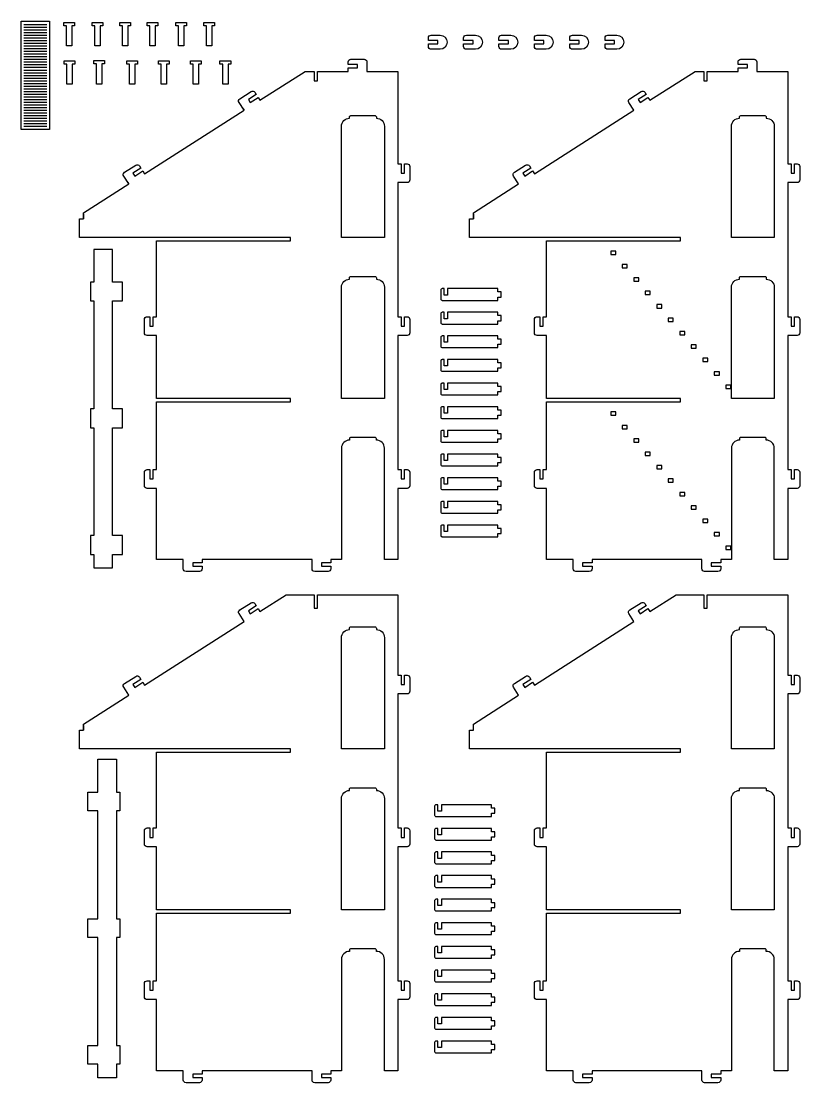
# Model space of a CAD drawing. Extents: x 9461 to 9920, y 969 to 1221.
# Drawn here: x 9804.2 to 9920.3, y 1059.2 to 1217.6 of the extents above; entities that cross this region are included whole.
import ezdxf

# ---------------------------------------------------------------- set-up
doc = ezdxf.new("R2010")
doc.units = 0
doc.header["$MEASUREMENT"] = 0
doc.layers.add('LAYER_1', color=18, linetype='CONTINUOUS')

msp = doc.modelspace()

# ---------------------------------------------------------------- linework, layer by layer
at = {"layer": 'LAYER_1'}
for points in [[(9804.15, 1217.58), (9808.39, 1217.58), (9808.39, 1201.42), (9804.15, 1201.42)], [(9811.7, 1216.91), (9811.7, 1213.91), (9810.9, 1213.91), (9810.9, 1216.91), (9810.5, 1216.91), (9810.5, 1217.41), (9812.1, 1217.41), (9812.1, 1216.91)], [(9815.93, 1216.91), (9815.93, 1213.91), (9815.13, 1213.91), (9815.13, 1216.91), (9814.73, 1216.91), (9814.73, 1217.41), (9816.33, 1217.41), (9816.33, 1216.91)], [(9820.07, 1216.91), (9820.07, 1213.91), (9819.27, 1213.91), (9819.27, 1216.91), (9818.87, 1216.91), (9818.87, 1217.41), (9820.47, 1217.41), (9820.47, 1216.91)], [(9824.16, 1216.91), (9824.16, 1213.91), (9823.36, 1213.91), (9823.36, 1216.91), (9822.96, 1216.91), (9822.96, 1217.41), (9824.56, 1217.41), (9824.56, 1216.91)], [(9828.43, 1216.91), (9828.43, 1213.91), (9827.63, 1213.91), (9827.63, 1216.91), (9827.23, 1216.91), (9827.23, 1217.41), (9828.83, 1217.41), (9828.83, 1216.91)], [(9832.61, 1216.91), (9832.61, 1213.91), (9831.81, 1213.91), (9831.81, 1216.91), (9831.41, 1216.91), (9831.41, 1217.41), (9833.01, 1217.41), (9833.01, 1216.91)], [(9811.77, 1211.18), (9811.77, 1208.18), (9810.97, 1208.18), (9810.97, 1211.18), (9810.57, 1211.18), (9810.57, 1211.68), (9812.17, 1211.68), (9812.17, 1211.18)], [(9816.19, 1211.21), (9816.19, 1208.21), (9815.39, 1208.21), (9815.39, 1211.21), (9814.99, 1211.21), (9814.99, 1211.71), (9816.59, 1211.71), (9816.59, 1211.21)], [(9821.12, 1211.18), (9821.12, 1208.18), (9820.32, 1208.18), (9820.32, 1211.18), (9819.92, 1211.18), (9819.92, 1211.68), (9821.52, 1211.68), (9821.52, 1211.18)], [(9825.84, 1211.18), (9825.84, 1208.18), (9825.04, 1208.18), (9825.04, 1211.18), (9824.64, 1211.18), (9824.64, 1211.68), (9826.24, 1211.68), (9826.24, 1211.18)], [(9830.62, 1211.18), (9830.62, 1208.18), (9829.82, 1208.18), (9829.82, 1211.18), (9829.42, 1211.18), (9829.42, 1211.68), (9831.02, 1211.68), (9831.02, 1211.18)], [(9835.01, 1211.18), (9835.01, 1208.18), (9834.21, 1208.18), (9834.21, 1211.18), (9833.81, 1211.18), (9833.81, 1211.68), (9835.41, 1211.68), (9835.41, 1211.18)], [(9814.98, 1178.65), (9814.48, 1178.65), (9814.48, 1175.85), (9814.98, 1175.85), (9814.98, 1159.75), (9814.48, 1159.75), (9814.48, 1156.95), (9814.98, 1156.95), (9814.98, 1140.85), (9814.48, 1140.85), (9814.48, 1138.05), (9814.98, 1138.05), (9814.98, 1136.05), (9817.78, 1136.05), (9817.78, 1138.05), (9819.28, 1138.05), (9819.28, 1140.85), (9817.78, 1140.85), (9817.78, 1156.95), (9819.28, 1156.95), (9819.28, 1159.75), (9817.78, 1159.75), (9817.78, 1175.85), (9819.28, 1175.85), (9819.28, 1178.65), (9817.78, 1178.65), (9817.78, 1183.55), (9814.98, 1183.55)], [(9892.11, 1182.8), (9892.86, 1182.8), (9892.86, 1183.3), (9892.11, 1183.3)], [(9893.83, 1180.8), (9894.58, 1180.8), (9894.58, 1181.3), (9893.83, 1181.3)], [(9895.55, 1178.8), (9896.29, 1178.8), (9896.29, 1179.3), (9895.55, 1179.3)], [(9897.26, 1176.8), (9898.01, 1176.8), (9898.01, 1177.3), (9897.26, 1177.3)], [(9898.98, 1174.8), (9899.73, 1174.8), (9899.73, 1175.3), (9898.98, 1175.3)], [(9900.7, 1172.8), (9901.45, 1172.8), (9901.45, 1173.3), (9900.7, 1173.3)], [(9902.42, 1170.8), (9903.17, 1170.8), (9903.17, 1171.3), (9902.42, 1171.3)], [(9904.14, 1168.8), (9904.88, 1168.8), (9904.88, 1169.3), (9904.14, 1169.3)], [(9905.86, 1166.8), (9906.6, 1166.8), (9906.6, 1167.3), (9905.86, 1167.3)], [(9907.57, 1164.8), (9908.32, 1164.8), (9908.32, 1165.3), (9907.57, 1165.3)], [(9909.29, 1162.8), (9910.04, 1162.8), (9910.04, 1163.3), (9909.29, 1163.3)], [(9892.11, 1158.8), (9892.86, 1158.8), (9892.86, 1159.3), (9892.11, 1159.3)], [(9893.83, 1156.8), (9894.58, 1156.8), (9894.58, 1157.3), (9893.83, 1157.3)], [(9895.55, 1154.8), (9896.29, 1154.8), (9896.29, 1155.3), (9895.55, 1155.3)], [(9897.26, 1152.8), (9898.01, 1152.8), (9898.01, 1153.3), (9897.26, 1153.3)], [(9898.98, 1150.8), (9899.73, 1150.8), (9899.73, 1151.3), (9898.98, 1151.3)], [(9900.7, 1148.8), (9901.45, 1148.8), (9901.45, 1149.3), (9900.7, 1149.3)], [(9902.42, 1146.8), (9903.17, 1146.8), (9903.17, 1147.3), (9902.42, 1147.3)], [(9904.14, 1144.8), (9904.88, 1144.8), (9904.88, 1145.3), (9904.14, 1145.3)], [(9905.86, 1142.8), (9906.6, 1142.8), (9906.6, 1143.3), (9905.86, 1143.3)], [(9907.57, 1140.8), (9908.32, 1140.8), (9908.32, 1141.3), (9907.57, 1141.3)], [(9909.29, 1138.8), (9910.04, 1138.8), (9910.04, 1139.3), (9909.29, 1139.3)], [(9818.38, 1102.59), (9818.88, 1102.59), (9818.88, 1099.79), (9818.38, 1099.79), (9818.38, 1083.69), (9818.88, 1083.69), (9818.88, 1080.89), (9818.38, 1080.89), (9818.38, 1064.79), (9818.88, 1064.79), (9818.88, 1061.99), (9818.38, 1061.99), (9818.38, 1059.99), (9815.58, 1059.99), (9815.58, 1061.99), (9814.08, 1061.99), (9814.08, 1064.79), (9815.58, 1064.79), (9815.58, 1080.89), (9814.08, 1080.89), (9814.08, 1083.69), (9815.58, 1083.69), (9815.58, 1099.79), (9814.08, 1099.79), (9814.08, 1102.59), (9815.58, 1102.59), (9815.58, 1107.49), (9818.38, 1107.49)]]:
    msp.add_lwpolyline(points, close=True, dxfattribs=at)
for points in [[(9804.55, 1217.1), (9807.99, 1217.1)], [(9804.55, 1216.7), (9807.99, 1216.7)], [(9804.55, 1216.3), (9807.99, 1216.3)], [(9804.55, 1215.9), (9807.99, 1215.9)], [(9804.55, 1215.5), (9807.99, 1215.5)], [(9804.55, 1215.1), (9807.99, 1215.1)], [(9804.55, 1214.7), (9807.99, 1214.7)], [(9804.55, 1214.3), (9807.99, 1214.3)], [(9804.55, 1213.9), (9807.99, 1213.9)], [(9804.55, 1213.5), (9807.99, 1213.5)], [(9804.55, 1213.1), (9807.99, 1213.1)], [(9804.55, 1212.7), (9807.99, 1212.7)], [(9804.55, 1212.3), (9807.99, 1212.3)], [(9804.55, 1211.9), (9807.99, 1211.9)], [(9804.55, 1211.5), (9807.99, 1211.5)], [(9804.55, 1211.1), (9807.99, 1211.1)], [(9804.55, 1210.7), (9807.99, 1210.7)], [(9804.55, 1210.3), (9807.99, 1210.3)], [(9804.55, 1209.9), (9807.99, 1209.9)], [(9804.55, 1209.5), (9807.99, 1209.5)], [(9804.55, 1209.1), (9807.99, 1209.1)], [(9804.55, 1208.7), (9807.99, 1208.7)], [(9804.55, 1208.3), (9807.99, 1208.3)], [(9804.55, 1207.9), (9807.99, 1207.9)], [(9804.55, 1207.5), (9807.99, 1207.5)], [(9804.55, 1207.1), (9807.99, 1207.1)], [(9804.55, 1206.7), (9807.99, 1206.7)], [(9804.55, 1206.3), (9807.99, 1206.3)], [(9804.55, 1205.9), (9807.99, 1205.9)], [(9804.55, 1205.5), (9807.99, 1205.5)], [(9804.55, 1205.1), (9807.99, 1205.1)], [(9839.5, 1206.22), (9839.77, 1205.8)], [(9804.55, 1204.7), (9807.99, 1204.7)], [(9804.55, 1204.3), (9807.99, 1204.3)], [(9804.55, 1203.9), (9807.99, 1203.9)], [(9804.55, 1203.5), (9807.99, 1203.5)], [(9837.14, 1204.71), (9837.4, 1204.29)], [(9804.55, 1203.1), (9807.99, 1203.1)], [(9804.55, 1202.7), (9807.99, 1202.7)], [(9804.55, 1202.3), (9807.99, 1202.3)], [(9804.55, 1201.9), (9807.99, 1201.9)], [(9822.28, 1195.24), (9822.55, 1194.82)], [(9819.92, 1193.73), (9820.19, 1193.31)], [(9860.34, 1193.5), (9860.34, 1186.95)]]:
    msp.add_lwpolyline(points, dxfattribs=at)
for points in [[(9864.9, 1214.19), (9866.3, 1214.19), (9866.3, 1214.69), (9864.9, 1214.69), (9864.9, 1215.09, -0.414214), (9865.3, 1215.49), (9866.65, 1215.49, -1), (9866.65, 1213.39), (9865.3, 1213.39, -0.414214), (9864.9, 1213.79)], [(9870.17, 1214.19), (9871.57, 1214.19), (9871.57, 1214.69), (9870.17, 1214.69), (9870.17, 1215.09, -0.414214), (9870.57, 1215.49), (9871.92, 1215.49, -1), (9871.92, 1213.39), (9870.57, 1213.39, -0.414214), (9870.17, 1213.79)], [(9875.44, 1214.19), (9876.84, 1214.19), (9876.84, 1214.69), (9875.44, 1214.69), (9875.44, 1215.09, -0.414214), (9875.84, 1215.49), (9877.19, 1215.49, -1), (9877.19, 1213.39), (9875.84, 1213.39, -0.414214), (9875.44, 1213.79)], [(9880.72, 1214.19), (9882.12, 1214.19), (9882.12, 1214.69), (9880.72, 1214.69), (9880.72, 1215.09, -0.414214), (9881.12, 1215.49), (9882.47, 1215.49, -1), (9882.47, 1213.39), (9881.12, 1213.39, -0.414214), (9880.72, 1213.79)], [(9885.99, 1214.19), (9887.39, 1214.19), (9887.39, 1214.69), (9885.99, 1214.69), (9885.99, 1215.09, -0.414214), (9886.39, 1215.49), (9887.74, 1215.49, -1), (9887.74, 1213.39), (9886.39, 1213.39, -0.414214), (9885.99, 1213.79)], [(9891.27, 1214.19), (9892.67, 1214.19), (9892.67, 1214.69), (9891.27, 1214.69), (9891.27, 1215.09, -0.414214), (9891.67, 1215.49), (9893.02, 1215.49, -1), (9893.02, 1213.39), (9891.67, 1213.39, -0.414214), (9891.27, 1213.79)], [(9813.44, 1188.8), (9813.44, 1188.1), (9813.44, 1189.01), (9820.19, 1193.31), (9819.44, 1194.49, -0.414214), (9819.56, 1195.04), (9821.25, 1196.12, -0.414214), (9821.8, 1196), (9822.01, 1195.66), (9820.83, 1194.91), (9821.1, 1194.48), (9822.28, 1195.24), (9822.55, 1194.82), (9837.4, 1204.29), (9836.65, 1205.47, -0.414214), (9836.77, 1206.02), (9838.46, 1207.1, -0.414214), (9839.01, 1206.98), (9839.23, 1206.64), (9838.05, 1205.89), (9838.32, 1205.46), (9839.5, 1206.22), (9839.77, 1205.8), (9846.51, 1210.1), (9847.84, 1210.1), (9847.84, 1208.7), (9848.34, 1208.7), (9848.34, 1210.1), (9852.94, 1210.1), (9852.94, 1210.6), (9854.34, 1210.6), (9854.34, 1211.1), (9852.94, 1211.1), (9852.94, 1211.5, -0.414214), (9853.34, 1211.9), (9855.34, 1211.9, -0.414214), (9855.74, 1211.5), (9855.74, 1210.1), (9860.34, 1210.1), (9860.34, 1196.3), (9860.84, 1196.3), (9860.84, 1194.9), (9861.34, 1194.9), (9861.34, 1196.3), (9861.74, 1196.3, -0.414214), (9862.14, 1195.9), (9862.14, 1193.9, -0.414214), (9861.74, 1193.5), (9860.34, 1193.5), (9860.34, 1173.5), (9860.84, 1173.5), (9860.84, 1172.1), (9861.34, 1172.1), (9861.34, 1173.5), (9861.74, 1173.5, -0.414214), (9862.14, 1173.1), (9862.14, 1171.1, -0.414214), (9861.74, 1170.7), (9860.34, 1170.7), (9860.34, 1150.7), (9860.84, 1150.7), (9860.84, 1149.3), (9861.34, 1149.3), (9861.34, 1150.7), (9861.74, 1150.7, -0.414214), (9862.14, 1150.3), (9862.14, 1148.3, -0.414214), (9861.74, 1147.9), (9860.34, 1147.9), (9860.34, 1137.3), (9858.34, 1137.3), (9858.34, 1153.9, 0.414214), (9857.14, 1155.1), (9857.14, 1155.3, 0.414214), (9856.94, 1155.5), (9853.34, 1155.5, 0.414214), (9853.14, 1155.3), (9853.14, 1155.1, 0.414214), (9851.94, 1153.9), (9851.94, 1137.3), (9850.34, 1137.3), (9850.34, 1136.8), (9848.94, 1136.8), (9848.94, 1136.3), (9850.34, 1136.3), (9850.34, 1135.9, -0.414214), (9849.94, 1135.5), (9847.94, 1135.5, -0.414214), (9847.54, 1135.9), (9847.54, 1137.3), (9831.14, 1137.3), (9831.14, 1136.8), (9829.74, 1136.8), (9829.74, 1136.3), (9831.14, 1136.3), (9831.14, 1135.9, -0.414214), (9830.74, 1135.5), (9828.74, 1135.5, -0.414214), (9828.34, 1135.9), (9828.34, 1137.3), (9824.34, 1137.3), (9824.34, 1147.9), (9822.94, 1147.9, -0.414214), (9822.54, 1148.3), (9822.54, 1150.3, -0.414214), (9822.94, 1150.7), (9823.34, 1150.7), (9823.34, 1149.3), (9823.84, 1149.3), (9823.84, 1150.7), (9824.34, 1150.7), (9824.34, 1160.8), (9844.34, 1160.8), (9844.34, 1161.3), (9824.34, 1161.3), (9824.34, 1170.7), (9822.94, 1170.7, -0.414214), (9822.54, 1171.1), (9822.54, 1173.1, -0.414214), (9822.94, 1173.5), (9823.34, 1173.5), (9823.34, 1172.1), (9823.84, 1172.1), (9823.84, 1173.5), (9824.34, 1173.5), (9824.34, 1184.8), (9844.34, 1184.8), (9844.34, 1185.3), (9812.84, 1185.3), (9812.84, 1188.1), (9813.44, 1188.1)], [(9871.62, 1188.8), (9871.62, 1188.1), (9871.62, 1189.01), (9878.37, 1193.31), (9877.62, 1194.49, -0.414214), (9877.74, 1195.04), (9879.42, 1196.12, -0.414214), (9879.98, 1196), (9880.19, 1195.66), (9879.01, 1194.91), (9879.28, 1194.48), (9880.46, 1195.24), (9880.73, 1194.82), (9895.58, 1204.29), (9894.83, 1205.47, -0.414214), (9894.95, 1206.02), (9896.64, 1207.1, -0.414214), (9897.19, 1206.98), (9897.41, 1206.64), (9896.23, 1205.89), (9896.49, 1205.46), (9897.67, 1206.22), (9897.94, 1205.8), (9904.69, 1210.1), (9906.02, 1210.1), (9906.02, 1208.7), (9906.52, 1208.7), (9906.52, 1210.1), (9911.12, 1210.1), (9911.12, 1210.6), (9912.52, 1210.6), (9912.52, 1211.1), (9911.12, 1211.1), (9911.12, 1211.5, -0.414214), (9911.52, 1211.9), (9913.52, 1211.9, -0.414214), (9913.92, 1211.5), (9913.92, 1210.1), (9918.52, 1210.1), (9918.52, 1196.3), (9919.02, 1196.3), (9919.02, 1194.9), (9919.52, 1194.9), (9919.52, 1196.3), (9919.92, 1196.3, -0.414214), (9920.32, 1195.9), (9920.32, 1193.9, -0.414214), (9919.92, 1193.5), (9918.52, 1193.5), (9918.52, 1173.5), (9919.02, 1173.5), (9919.02, 1172.1), (9919.52, 1172.1), (9919.52, 1173.5), (9919.92, 1173.5, -0.414214), (9920.32, 1173.1), (9920.32, 1171.1, -0.414214), (9919.92, 1170.7), (9918.52, 1170.7), (9918.52, 1150.7), (9919.02, 1150.7), (9919.02, 1149.3), (9919.52, 1149.3), (9919.52, 1150.7), (9919.92, 1150.7, -0.414214), (9920.32, 1150.3), (9920.32, 1148.3, -0.414214), (9919.92, 1147.9), (9918.52, 1147.9), (9918.52, 1137.3), (9916.52, 1137.3), (9916.52, 1153.9, 0.414214), (9915.32, 1155.1), (9915.32, 1155.3, 0.414214), (9915.12, 1155.5), (9911.52, 1155.5, 0.414214), (9911.32, 1155.3), (9911.32, 1155.1, 0.414214), (9910.12, 1153.9), (9910.12, 1137.3), (9908.52, 1137.3), (9908.52, 1136.8), (9907.12, 1136.8), (9907.12, 1136.3), (9908.52, 1136.3), (9908.52, 1135.9, -0.414214), (9908.12, 1135.5), (9906.12, 1135.5, -0.414214), (9905.72, 1135.9), (9905.72, 1137.3), (9889.32, 1137.3), (9889.32, 1136.8), (9887.92, 1136.8), (9887.92, 1136.3), (9889.32, 1136.3), (9889.32, 1135.9, -0.414214), (9888.92, 1135.5), (9886.92, 1135.5, -0.414214), (9886.52, 1135.9), (9886.52, 1137.3), (9882.52, 1137.3), (9882.52, 1147.9), (9881.12, 1147.9, -0.414214), (9880.72, 1148.3), (9880.72, 1150.3, -0.414214), (9881.12, 1150.7), (9881.52, 1150.7), (9881.52, 1149.3), (9882.02, 1149.3), (9882.02, 1150.7), (9882.52, 1150.7), (9882.52, 1160.8), (9902.52, 1160.8), (9902.52, 1161.3), (9882.52, 1161.3), (9882.52, 1170.7), (9881.12, 1170.7, -0.414214), (9880.72, 1171.1), (9880.72, 1173.1, -0.414214), (9881.12, 1173.5), (9881.52, 1173.5), (9881.52, 1172.1), (9882.02, 1172.1), (9882.02, 1173.5), (9882.52, 1173.5), (9882.52, 1184.8), (9902.52, 1184.8), (9902.52, 1185.3), (9871.02, 1185.3), (9871.02, 1188.1), (9871.62, 1188.1)], [(9858.34, 1201.9), (9858.34, 1185.3), (9851.94, 1185.3), (9851.94, 1201.9, -0.414214), (9853.14, 1203.1), (9853.14, 1203.3, -0.414214), (9853.34, 1203.5), (9856.94, 1203.5, -0.414214), (9857.14, 1203.3), (9857.14, 1203.1, -0.414214)], [(9916.52, 1201.9), (9916.52, 1185.3), (9910.12, 1185.3), (9910.12, 1201.9, -0.414214), (9911.32, 1203.1), (9911.32, 1203.3, -0.414214), (9911.52, 1203.5), (9915.12, 1203.5, -0.414214), (9915.32, 1203.3), (9915.32, 1203.1, -0.414214)], [(9858.34, 1177.9), (9858.34, 1161.3), (9851.94, 1161.3), (9851.94, 1177.9, -0.414214), (9853.14, 1179.1), (9853.14, 1179.3, -0.414214), (9853.34, 1179.5), (9856.94, 1179.5, -0.414214), (9857.14, 1179.3), (9857.14, 1179.1, -0.414214)], [(9916.52, 1177.9), (9916.52, 1161.3), (9910.12, 1161.3), (9910.12, 1177.9, -0.414214), (9911.32, 1179.1), (9911.32, 1179.3, -0.414214), (9911.52, 1179.5), (9915.12, 1179.5, -0.414214), (9915.32, 1179.3), (9915.32, 1179.1, -0.414214)], [(9875.27, 1177.69), (9867.77, 1177.69), (9867.77, 1176.74), (9867.27, 1176.74), (9867.27, 1177.69), (9866.97, 1177.69, 0.414214), (9866.77, 1177.49), (9866.77, 1176.14, 0.414214), (9866.97, 1175.94), (9875.27, 1175.94), (9875.27, 1176.44), (9875.77, 1176.44), (9875.77, 1177.19), (9875.27, 1177.19)], [(9875.27, 1174.16), (9867.77, 1174.16), (9867.77, 1173.21), (9867.27, 1173.21), (9867.27, 1174.16), (9866.97, 1174.16, 0.414214), (9866.77, 1173.96), (9866.77, 1172.61, 0.414214), (9866.97, 1172.41), (9875.27, 1172.41), (9875.27, 1172.91), (9875.77, 1172.91), (9875.77, 1173.66), (9875.27, 1173.66)], [(9875.27, 1170.63), (9867.77, 1170.63), (9867.77, 1169.69), (9867.27, 1169.69), (9867.27, 1170.63), (9866.97, 1170.63, 0.414214), (9866.77, 1170.43), (9866.77, 1169.09, 0.414214), (9866.97, 1168.89), (9875.27, 1168.89), (9875.27, 1169.39), (9875.77, 1169.39), (9875.77, 1170.13), (9875.27, 1170.13)], [(9875.27, 1167.11), (9867.77, 1167.11), (9867.77, 1166.16), (9867.27, 1166.16), (9867.27, 1167.11), (9866.97, 1167.11, 0.414214), (9866.77, 1166.91), (9866.77, 1165.56, 0.414214), (9866.97, 1165.36), (9875.27, 1165.36), (9875.27, 1165.86), (9875.77, 1165.86), (9875.77, 1166.61), (9875.27, 1166.61)], [(9875.27, 1163.58), (9867.77, 1163.58), (9867.77, 1162.63), (9867.27, 1162.63), (9867.27, 1163.58), (9866.97, 1163.58, 0.414214), (9866.77, 1163.38), (9866.77, 1162.03, 0.414214), (9866.97, 1161.83), (9875.27, 1161.83), (9875.27, 1162.33), (9875.77, 1162.33), (9875.77, 1163.08), (9875.27, 1163.08)], [(9875.27, 1160.06), (9867.77, 1160.06), (9867.77, 1159.11), (9867.27, 1159.11), (9867.27, 1160.06), (9866.97, 1160.06, 0.414214), (9866.77, 1159.86), (9866.77, 1158.51, 0.414214), (9866.97, 1158.31), (9875.27, 1158.31), (9875.27, 1158.81), (9875.77, 1158.81), (9875.77, 1159.56), (9875.27, 1159.56)], [(9875.27, 1156.53), (9867.77, 1156.53), (9867.77, 1155.58), (9867.27, 1155.58), (9867.27, 1156.53), (9866.97, 1156.53, 0.414214), (9866.77, 1156.33), (9866.77, 1154.98, 0.414214), (9866.97, 1154.78), (9875.27, 1154.78), (9875.27, 1155.28), (9875.77, 1155.28), (9875.77, 1156.03), (9875.27, 1156.03)], [(9875.27, 1153), (9867.77, 1153), (9867.77, 1152.06), (9867.27, 1152.06), (9867.27, 1153), (9866.97, 1153, 0.414214), (9866.77, 1152.8), (9866.77, 1151.46, 0.414214), (9866.97, 1151.26), (9875.27, 1151.26), (9875.27, 1151.76), (9875.77, 1151.76), (9875.77, 1152.5), (9875.27, 1152.5)], [(9875.27, 1149.48), (9867.77, 1149.48), (9867.77, 1148.53), (9867.27, 1148.53), (9867.27, 1149.48), (9866.97, 1149.48, 0.414214), (9866.77, 1149.28), (9866.77, 1147.93, 0.414214), (9866.97, 1147.73), (9875.27, 1147.73), (9875.27, 1148.23), (9875.77, 1148.23), (9875.77, 1148.98), (9875.27, 1148.98)], [(9875.27, 1145.95), (9867.77, 1145.95), (9867.77, 1145), (9867.27, 1145), (9867.27, 1145.95), (9866.97, 1145.95, 0.414214), (9866.77, 1145.75), (9866.77, 1144.4, 0.414214), (9866.97, 1144.2), (9875.27, 1144.2), (9875.27, 1144.7), (9875.77, 1144.7), (9875.77, 1145.45), (9875.27, 1145.45)], [(9875.27, 1142.42), (9867.77, 1142.42), (9867.77, 1141.48), (9867.27, 1141.48), (9867.27, 1142.42), (9866.97, 1142.42, 0.414214), (9866.77, 1142.22), (9866.77, 1140.88, 0.414214), (9866.97, 1140.68), (9875.27, 1140.68), (9875.27, 1141.18), (9875.77, 1141.18), (9875.77, 1141.92), (9875.27, 1141.92)], [(9813.44, 1112.54), (9813.44, 1111.84), (9813.44, 1112.75), (9820.19, 1117.05), (9819.44, 1118.23, -0.414214), (9819.56, 1118.78), (9821.25, 1119.86, -0.414214), (9821.8, 1119.74), (9822.01, 1119.4), (9820.83, 1118.65), (9821.1, 1118.22), (9822.28, 1118.98), (9822.55, 1118.56), (9837.4, 1128.03), (9836.65, 1129.21, -0.414214), (9836.77, 1129.76), (9838.46, 1130.84, -0.414214), (9839.01, 1130.72), (9839.23, 1130.38), (9838.05, 1129.63), (9838.32, 1129.2), (9839.5, 1129.96), (9839.77, 1129.54), (9843.68, 1132.03), (9847.84, 1132.03), (9847.84, 1130.03), (9848.34, 1130.03), (9848.34, 1132.03), (9860.34, 1132.03), (9860.34, 1120.04), (9860.84, 1120.04), (9860.84, 1118.64), (9861.34, 1118.64), (9861.34, 1120.04), (9861.74, 1120.04, -0.414214), (9862.14, 1119.64), (9862.14, 1117.64, -0.414214), (9861.74, 1117.24), (9860.34, 1117.24), (9860.34, 1097.24), (9860.84, 1097.24), (9860.84, 1095.84), (9861.34, 1095.84), (9861.34, 1097.24), (9861.74, 1097.24, -0.414214), (9862.14, 1096.84), (9862.14, 1094.84, -0.414214), (9861.74, 1094.44), (9860.34, 1094.44), (9860.34, 1074.44), (9860.84, 1074.44), (9860.84, 1073.04), (9861.34, 1073.04), (9861.34, 1074.44), (9861.74, 1074.44, -0.414214), (9862.14, 1074.04), (9862.14, 1072.04, -0.414214), (9861.74, 1071.64), (9860.34, 1071.64), (9860.34, 1061.04), (9858.34, 1061.04), (9858.34, 1077.64, 0.414214), (9857.14, 1078.84), (9857.14, 1079.04, 0.414214), (9856.94, 1079.24), (9853.34, 1079.24, 0.414214), (9853.14, 1079.04), (9853.14, 1078.84, 0.414214), (9851.94, 1077.64), (9851.94, 1061.04), (9850.34, 1061.04), (9850.34, 1060.54), (9848.94, 1060.54), (9848.94, 1060.04), (9850.34, 1060.04), (9850.34, 1059.64, -0.414214), (9849.94, 1059.24), (9847.94, 1059.24, -0.414214), (9847.54, 1059.64), (9847.54, 1061.04), (9831.14, 1061.04), (9831.14, 1060.54), (9829.74, 1060.54), (9829.74, 1060.04), (9831.14, 1060.04), (9831.14, 1059.64, -0.414214), (9830.74, 1059.24), (9828.74, 1059.24, -0.414214), (9828.34, 1059.64), (9828.34, 1061.04), (9824.34, 1061.04), (9824.34, 1071.64), (9822.94, 1071.64, -0.414214), (9822.54, 1072.04), (9822.54, 1074.04, -0.414214), (9822.94, 1074.44), (9823.34, 1074.44), (9823.34, 1073.04), (9823.84, 1073.04), (9823.84, 1074.44), (9824.34, 1074.44), (9824.34, 1084.54), (9844.34, 1084.54), (9844.34, 1085.04), (9824.34, 1085.04), (9824.34, 1094.44), (9822.94, 1094.44, -0.414214), (9822.54, 1094.84), (9822.54, 1096.84, -0.414214), (9822.94, 1097.24), (9823.34, 1097.24), (9823.34, 1095.84), (9823.84, 1095.84), (9823.84, 1097.24), (9824.34, 1097.24), (9824.34, 1108.54), (9844.34, 1108.54), (9844.34, 1109.04), (9812.84, 1109.04), (9812.84, 1111.84), (9813.44, 1111.84)], [(9871.62, 1112.29), (9871.62, 1112.75), (9878.37, 1117.05), (9877.62, 1118.23, -0.414214), (9877.74, 1118.78), (9879.42, 1119.86, -0.414214), (9879.98, 1119.74), (9880.19, 1119.4), (9879.01, 1118.65), (9879.28, 1118.22), (9880.46, 1118.98), (9880.73, 1118.56), (9895.58, 1128.03), (9894.83, 1129.21, -0.414214), (9894.95, 1129.76), (9896.64, 1130.84, -0.414214), (9897.19, 1130.72), (9897.41, 1130.38), (9896.23, 1129.63), (9896.49, 1129.2), (9897.67, 1129.96), (9897.94, 1129.54), (9901.86, 1132.03), (9906.02, 1132.03), (9906.02, 1130.03), (9906.52, 1130.03), (9906.52, 1132.03), (9918.52, 1132.03), (9918.52, 1120.04), (9919.02, 1120.04), (9919.02, 1118.64), (9919.52, 1118.64), (9919.52, 1120.04), (9919.92, 1120.04, -0.414214), (9920.32, 1119.64), (9920.32, 1117.64, -0.414214), (9919.92, 1117.24), (9918.52, 1117.24), (9918.52, 1097.24), (9919.02, 1097.24), (9919.02, 1095.84), (9919.52, 1095.84), (9919.52, 1097.24), (9919.92, 1097.24, -0.414214), (9920.32, 1096.84), (9920.32, 1094.84, -0.414214), (9919.92, 1094.44), (9918.52, 1094.44), (9918.52, 1074.44), (9919.02, 1074.44), (9919.02, 1073.04), (9919.52, 1073.04), (9919.52, 1074.44), (9919.92, 1074.44, -0.414214), (9920.32, 1074.04), (9920.32, 1072.04, -0.414214), (9919.92, 1071.64), (9918.52, 1071.64), (9918.52, 1061.04), (9916.52, 1061.04), (9916.52, 1077.64, 0.414214), (9915.32, 1078.84), (9915.32, 1079.04, 0.414214), (9915.12, 1079.24), (9911.52, 1079.24, 0.414214), (9911.32, 1079.04), (9911.32, 1078.84, 0.414214), (9910.12, 1077.64), (9910.12, 1061.04), (9908.52, 1061.04), (9908.52, 1060.54), (9907.12, 1060.54), (9907.12, 1060.04), (9908.52, 1060.04), (9908.52, 1059.64, -0.414214), (9908.12, 1059.24), (9906.12, 1059.24, -0.414214), (9905.72, 1059.64), (9905.72, 1061.04), (9889.32, 1061.04), (9889.32, 1060.54), (9887.92, 1060.54), (9887.92, 1060.04), (9889.32, 1060.04), (9889.32, 1059.64, -0.414214), (9888.92, 1059.24), (9886.92, 1059.24, -0.414214), (9886.52, 1059.64), (9886.52, 1061.04), (9882.52, 1061.04), (9882.52, 1071.64), (9881.12, 1071.64, -0.414214), (9880.72, 1072.04), (9880.72, 1074.04, -0.414214), (9881.12, 1074.44), (9881.52, 1074.44), (9881.52, 1073.04), (9882.02, 1073.04), (9882.02, 1074.44), (9882.52, 1074.44), (9882.52, 1084.54), (9902.52, 1084.54), (9902.52, 1085.04), (9882.52, 1085.04), (9882.52, 1094.44), (9881.12, 1094.44, -0.414214), (9880.72, 1094.84), (9880.72, 1096.84, -0.414214), (9881.12, 1097.24), (9881.52, 1097.24), (9881.52, 1095.84), (9882.02, 1095.84), (9882.02, 1097.24), (9882.52, 1097.24), (9882.52, 1108.54), (9902.52, 1108.54), (9902.52, 1109.04), (9871.02, 1109.04), (9871.02, 1111.84), (9871.62, 1111.84)], [(9858.34, 1125.64), (9858.34, 1109.04), (9851.94, 1109.04), (9851.94, 1125.64, -0.414214), (9853.14, 1126.84), (9853.14, 1127.04, -0.414214), (9853.34, 1127.24), (9856.94, 1127.24, -0.414214), (9857.14, 1127.04), (9857.14, 1126.84, -0.414214)], [(9916.52, 1125.64), (9916.52, 1109.04), (9910.12, 1109.04), (9910.12, 1125.64, -0.414214), (9911.32, 1126.84), (9911.32, 1127.04, -0.414214), (9911.52, 1127.24), (9915.12, 1127.24, -0.414214), (9915.32, 1127.04), (9915.32, 1126.84, -0.414214)], [(9858.34, 1101.64), (9858.34, 1085.04), (9851.94, 1085.04), (9851.94, 1101.64, -0.414214), (9853.14, 1102.84), (9853.14, 1103.04, -0.414214), (9853.34, 1103.24), (9856.94, 1103.24, -0.414214), (9857.14, 1103.04), (9857.14, 1102.84, -0.414214)], [(9916.52, 1101.64), (9916.52, 1085.04), (9910.12, 1085.04), (9910.12, 1101.64, -0.414214), (9911.32, 1102.84), (9911.32, 1103.04, -0.414214), (9911.52, 1103.24), (9915.12, 1103.24, -0.414214), (9915.32, 1103.04), (9915.32, 1102.84, -0.414214)], [(9874.34, 1100.71), (9866.84, 1100.71), (9866.84, 1099.76), (9866.34, 1099.76), (9866.34, 1100.71), (9866.04, 1100.71, 0.414214), (9865.84, 1100.51), (9865.84, 1099.16, 0.414214), (9866.04, 1098.96), (9874.34, 1098.96), (9874.34, 1099.46), (9874.84, 1099.46), (9874.84, 1100.21), (9874.34, 1100.21)], [(9874.34, 1097.18), (9866.84, 1097.18), (9866.84, 1096.24), (9866.34, 1096.24), (9866.34, 1097.18), (9866.04, 1097.18, 0.414214), (9865.84, 1096.98), (9865.84, 1095.64, 0.414214), (9866.04, 1095.44), (9874.34, 1095.44), (9874.34, 1095.94), (9874.84, 1095.94), (9874.84, 1096.68), (9874.34, 1096.68)], [(9874.34, 1093.66), (9866.84, 1093.66), (9866.84, 1092.71), (9866.34, 1092.71), (9866.34, 1093.66), (9866.04, 1093.66, 0.414214), (9865.84, 1093.46), (9865.84, 1092.11, 0.414214), (9866.04, 1091.91), (9874.34, 1091.91), (9874.34, 1092.41), (9874.84, 1092.41), (9874.84, 1093.16), (9874.34, 1093.16)], [(9874.34, 1090.13), (9866.84, 1090.13), (9866.84, 1089.18), (9866.34, 1089.18), (9866.34, 1090.13), (9866.04, 1090.13, 0.414214), (9865.84, 1089.93), (9865.84, 1088.58, 0.414214), (9866.04, 1088.38), (9874.34, 1088.38), (9874.34, 1088.88), (9874.84, 1088.88), (9874.84, 1089.63), (9874.34, 1089.63)], [(9874.34, 1086.6), (9866.84, 1086.6), (9866.84, 1085.66), (9866.34, 1085.66), (9866.34, 1086.6), (9866.04, 1086.6, 0.414214), (9865.84, 1086.4), (9865.84, 1085.06, 0.414214), (9866.04, 1084.86), (9874.34, 1084.86), (9874.34, 1085.36), (9874.84, 1085.36), (9874.84, 1086.1), (9874.34, 1086.1)], [(9874.34, 1083.08), (9866.84, 1083.08), (9866.84, 1082.13), (9866.34, 1082.13), (9866.34, 1083.08), (9866.04, 1083.08, 0.414214), (9865.84, 1082.88), (9865.84, 1081.53, 0.414214), (9866.04, 1081.33), (9874.34, 1081.33), (9874.34, 1081.83), (9874.84, 1081.83), (9874.84, 1082.58), (9874.34, 1082.58)], [(9874.34, 1079.55), (9866.84, 1079.55), (9866.84, 1078.6), (9866.34, 1078.6), (9866.34, 1079.55), (9866.04, 1079.55, 0.414214), (9865.84, 1079.35), (9865.84, 1078, 0.414214), (9866.04, 1077.8), (9874.34, 1077.8), (9874.34, 1078.3), (9874.84, 1078.3), (9874.84, 1079.05), (9874.34, 1079.05)], [(9874.34, 1076.03), (9866.84, 1076.03), (9866.84, 1075.08), (9866.34, 1075.08), (9866.34, 1076.03), (9866.04, 1076.03, 0.414214), (9865.84, 1075.83), (9865.84, 1074.48, 0.414214), (9866.04, 1074.28), (9874.34, 1074.28), (9874.34, 1074.78), (9874.84, 1074.78), (9874.84, 1075.53), (9874.34, 1075.53)], [(9874.34, 1072.5), (9866.84, 1072.5), (9866.84, 1071.55), (9866.34, 1071.55), (9866.34, 1072.5), (9866.04, 1072.5, 0.414214), (9865.84, 1072.3), (9865.84, 1070.95, 0.414214), (9866.04, 1070.75), (9874.34, 1070.75), (9874.34, 1071.25), (9874.84, 1071.25), (9874.84, 1072), (9874.34, 1072)], [(9874.34, 1068.97), (9866.84, 1068.97), (9866.84, 1068.03), (9866.34, 1068.03), (9866.34, 1068.97), (9866.04, 1068.97, 0.414214), (9865.84, 1068.77), (9865.84, 1067.43, 0.414214), (9866.04, 1067.23), (9874.34, 1067.23), (9874.34, 1067.73), (9874.84, 1067.73), (9874.84, 1068.47), (9874.34, 1068.47)], [(9874.34, 1065.45), (9866.84, 1065.45), (9866.84, 1064.5), (9866.34, 1064.5), (9866.34, 1065.45), (9866.04, 1065.45, 0.414214), (9865.84, 1065.25), (9865.84, 1063.9, 0.414214), (9866.04, 1063.7), (9874.34, 1063.7), (9874.34, 1064.2), (9874.84, 1064.2), (9874.84, 1064.95), (9874.34, 1064.95)]]:
    msp.add_lwpolyline(points, format="xyb", close=True, dxfattribs=at)

doc.saveas('drawing.dxf')
